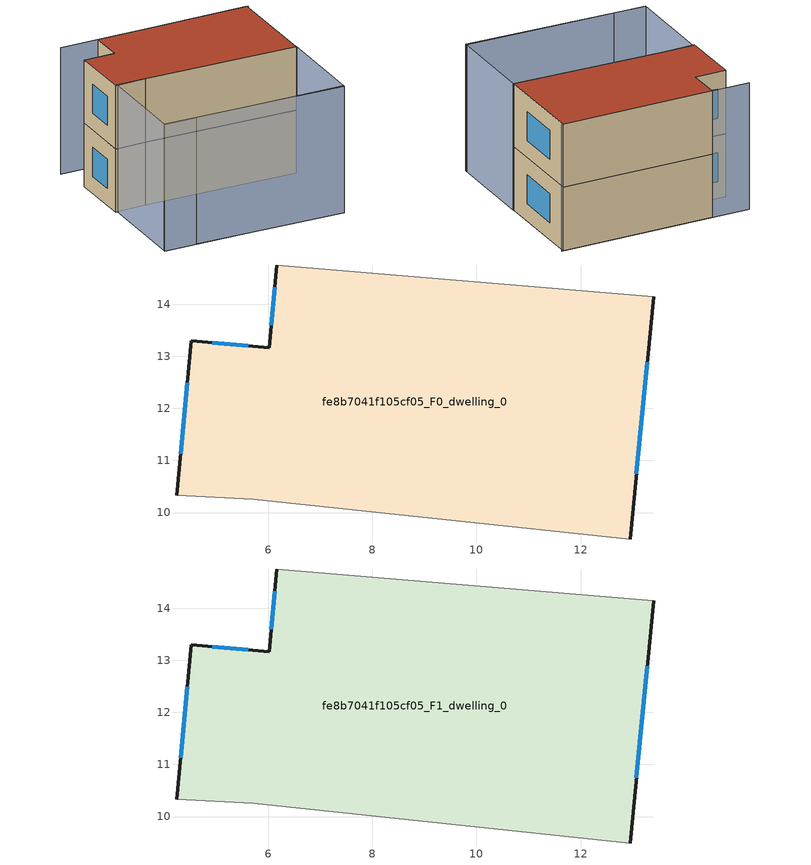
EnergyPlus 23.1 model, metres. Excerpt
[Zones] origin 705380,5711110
fe8b7041f105cf05_F0_dwelling_0
 floor ground (EU_floor_Construction): 13.41,14.14 12.95,9.49 5.72,10.26 4.24,10.33 4.53,13.29 6.03,13.17 6.16,14.75 z0
 wall outside (EU_wall_Construction): 6.16,14.75 6.03,13.17 4.53,13.29 4.24,10.33 / 12.95,9.49 13.41,14.14 z0:3
 wall adiabatic (EU_wall_Construction): 13.41,14.14 6.16,14.75 / 4.24,10.33 5.72,10.26 12.95,9.49 z0:3
 window (EU_Window_Construction): 6.13,14.32 6.06,13.59 / 13.07,10.75 13.28,12.89 / 4.45,12.49 4.32,11.13 / 5.62,13.2 4.93,13.26 z0.81:2.19
fe8b7041f105cf05_F1_dwelling_0
 floor to fe8b7041f105cf05_F0_dwelling_0 (EU_floor_Construction): 13.41,14.14 12.95,9.49 5.72,10.26 4.24,10.33 4.53,13.29 6.03,13.17 6.16,14.75 z3
 wall outside (EU_wall_Construction): 6.16,14.75 6.03,13.17 4.53,13.29 4.24,10.33 / 12.95,9.49 13.41,14.14 z3:6
 wall adiabatic (EU_wall_Construction): 13.41,14.14 6.16,14.75 / 4.24,10.33 5.72,10.26 12.95,9.49 z3:6
 window (EU_Window_Construction): 6.13,14.32 6.06,13.59 / 13.07,10.75 13.28,12.89 / 4.45,12.49 4.32,11.13 / 5.62,13.2 4.93,13.26 z3.81:5.19
 roof outside (EU_roof_Construction): 12.95,9.49 13.41,14.14 6.16,14.75 6.03,13.17 4.53,13.29 4.24,10.33 5.72,10.26 z6
shading: 3.88,5.87 12.5,5.06 / 13.48,14.14 4.38,14.9 / 12.49,4.97 3.87,5.89 / 3.87,5.89 4.35,10.4 / 4.35,10.4 12.97,9.49 / 12.97,9.49 12.49,4.97 z0:6
[Building]
EU S2 Campaign: North Axis=0; Terrain=City; Solar Distribution=FullExterior
[Site:Location]
London: Latitude=51.5; Longitude=-0.5; Time Zone=0; Elevation=25
[SizingPeriod:WeatherFileDays]
AnnualSizingPeriod: Begin Month=1; Begin Day of Month=1; End Month=12; End Day of Month=31; Day of Week for Start Day=Monday; Use Weather File Daylight Saving Period=No; Use Weather File Rain and Snow Indicators=No
[MATERIAL]
EU_InternalMass_Material: Roughness=MediumRough; Thickness=0.1; Conductivity=1; Density=1800; Specific Heat=900; Thermal Absorptance=0.9; Solar Absorptance=0.7; Visible Absorptance=0.7
[MATERIAL:NOMASS] Roughness=MediumRough; Thermal Absorptance=0.9; Solar Absorptance=0.7; Visible Absorptance=0.7
Name | Thermal Resistance
EU_wall_NoMass | 0.555556
EU_roof_NoMass | 0.510204
EU_floor_NoMass | 1.68919
[WINDOWMATERIAL:SIMPLEGLAZINGSYSTEM]
EU_Window_SimpleGlazing: UFactor=3.96; Solar Heat Gain Coefficient=0.85; Visible Transmittance=0.85
[CONSTRUCTION]
EU_wall_Construction: EU_wall_NoMass
EU_roof_Construction: EU_roof_NoMass
EU_floor_Construction: EU_floor_NoMass
EU_Window_Construction: EU_Window_SimpleGlazing
EU_InternalMass_Construction: EU_InternalMass_Material
[ZONE] Type=1; Multiplier=1; Ceiling Height=autocalculate; Floor Area=autocalculate; Part of Total Floor Area=Yes
Name | Volume
fe8b7041f105cf05_F0_dwelling_0 | 113.252
fe8b7041f105cf05_F1_dwelling_0 | 113.251
[INTERNALMASS] Construction=EU_InternalMass_Construction; Surface Area=37.7505
Name | Zone or ZoneList
fe8b7041f105cf05_F0_dwelling_0_EU_InternalMass | fe8b7041f105cf05_F0_dwelling_0
fe8b7041f105cf05_F1_dwelling_0_EU_InternalMass | fe8b7041f105cf05_F1_dwelling_0
[OTHEREQUIPMENT] Fuel Type=Electricity; Design Level Calculation Method=Watts/Area; Power per Zone Floor Area=1; Fraction Latent=0; Fraction Radiant=0; Fraction Lost=0; Carbon Dioxide Generation Rate=0; EndUse Subcategory=EU_Step8_InternalGains
Name | Zone or ZoneList or Space or SpaceList | Schedule
EU_Step8_InternalGain_fe8b7041f105cf05_F0_dwelling_0_f000 | fe8b7041f105cf05_F0_dwelling_0 | EU_Step8_GainSchedule_fe8b7041f105cf05_F0_dwelling_0_f000
EU_Step8_InternalGain_fe8b7041f105cf05_F1_dwelling_0_f000 | fe8b7041f105cf05_F1_dwelling_0 | EU_Step8_GainSchedule_fe8b7041f105cf05_F1_dwelling_0_f000
[ZONEVENTILATION:DESIGNFLOWRATE] Schedule=EU_AlwaysOn; Design Flow Rate Calculation Method=AirChanges/Hour; Air Changes per Hour=0.48; Ventilation Type=Natural; Fan Pressure Rise=0; Fan Total Efficiency=1; Constant Term Coefficient=1; Temperature Term Coefficient=0; Velocity Term Coefficient=0; Velocity Squared Term Coefficient=0; Minimum Indoor Temperature=-100; Maximum Indoor Temperature=100; Delta Temperature=-100; Minimum Outdoor Temperature=-100; Maximum Outdoor Temperature=100; Maximum Wind Speed=40
Name | Zone or ZoneList or Space or SpaceList
EU_ConstantAir_fe8b7041f105cf05_F0_dwelling_0 | fe8b7041f105cf05_F0_dwelling_0
EU_ConstantAir_fe8b7041f105cf05_F1_dwelling_0 | fe8b7041f105cf05_F1_dwelling_0
[HVACTEMPLATE:THERMOSTAT] Constant Heating Setpoint=20; Constant Cooling Setpoint=50
EU_HeatOnly_fe8b7041f105cf05_F0_dwelling_0; EU_HeatOnly_fe8b7041f105cf05_F1_dwelling_0
[HVACTEMPLATE:ZONE:IDEALLOADSAIRSYSTEM] System Availability Schedule=EU_AlwaysOn; Maximum Heating Supply Air Temperature=50; Minimum Cooling Supply Air Temperature=13; Maximum Heating Supply Air Humidity Ratio=0.0156; Minimum Cooling Supply Air Humidity Ratio=0.0077; Heating Limit=NoLimit; Cooling Limit=NoLimit; Heating Availability Schedule=EU_AlwaysOn; Cooling Availability Schedule=EU_CoolingOff; Dehumidification Control Type=ConstantSensibleHeatRatio; Cooling Sensible Heat Ratio=0.7; Dehumidification Setpoint=60; Humidification Control Type=None; Humidification Setpoint=30; Outdoor Air Method=None; Outdoor Air Flow Rate per Person=0.00944; Outdoor Air Flow Rate per Zone Floor Area=0; Outdoor Air Flow Rate per Zone=0; Demand Controlled Ventilation Type=None; Outdoor Air Economizer Type=NoEconomizer; Heat Recovery Type=None; Sensible Heat Recovery Effectiveness=0.7; Latent Heat Recovery Effectiveness=0.65
Name | Template Thermostat
fe8b7041f105cf05_F0_dwelling_0 | EU_HeatOnly_fe8b7041f105cf05_F0_dwelling_0
fe8b7041f105cf05_F1_dwelling_0 | EU_HeatOnly_fe8b7041f105cf05_F1_dwelling_0
[SIZING:ZONE] Zone Cooling Design Supply Air Temperature Input Method=SupplyAirTemperature; Zone Cooling Design Supply Air Temperature=13; Zone Heating Design Supply Air Temperature Input Method=SupplyAirTemperature; Zone Heating Design Supply Air Temperature=50; Zone Cooling Design Supply Air Humidity Ratio=0.008; Zone Heating Design Supply Air Humidity Ratio=0.008; Cooling Design Air Flow Method=DesignDay; Cooling Design Air Flow Rate=0; Cooling Minimum Air Flow per Zone Floor Area=0.000762; Cooling Minimum Air Flow=0; Cooling Minimum Air Flow Fraction=0.2; Heating Design Air Flow Method=DesignDay; Heating Design Air Flow Rate=0; Heating Maximum Air Flow per Zone Floor Area=0.002032; Heating Maximum Air Flow=0.141576; Heating Maximum Air Flow Fraction=0.3; Account for Dedicated Outdoor Air System=No; Dedicated Outdoor Air System Control Strategy=NeutralSupplyAir; Dedicated Outdoor Air Low Setpoint Temperature for Design=autosize; Dedicated Outdoor Air High Setpoint Temperature for Design=autosize; Zone Load Sizing Method=Sensible Load Only No Latent Load; Zone Latent Cooling Design Supply Air Humidity Ratio Input Method=HumidityRatioDifference; Zone Cooling Design Supply Air Humidity Ratio Difference=0.005; Zone Latent Heating Design Supply Air Humidity Ratio Input Method=HumidityRatioDifference; Zone Humidification Design Supply Air Humidity Ratio Difference=0.005
fe8b7041f105cf05_F0_dwelling_0; fe8b7041f105cf05_F1_dwelling_0
[SCHEDULE:CONSTANT]
Name | Hourly Value
EU_AlwaysOn | 1
EU_CoolingOff | 0
[SCHEDULE:FILE] Column Number=1; Rows to Skip at Top=0; Number of Hours of Data=8760; Column Separator=Comma; Interpolate to Timestep=No; Minutes per Item=60; Adjust Schedule for Daylight Savings=Yes
Name | File
EU_Step8_GainSchedule_fe8b7041f105cf05_F0_dwelling_0_f000 | ../../schedules/fe8b7041f105cf05/fe8b7041f105cf05_F0_dwelling_0_f000_gain.csv
EU_Step8_GainSchedule_fe8b7041f105cf05_F1_dwelling_0_f000 | ../../schedules/fe8b7041f105cf05/fe8b7041f105cf05_F1_dwelling_0_f000_gain.csv
